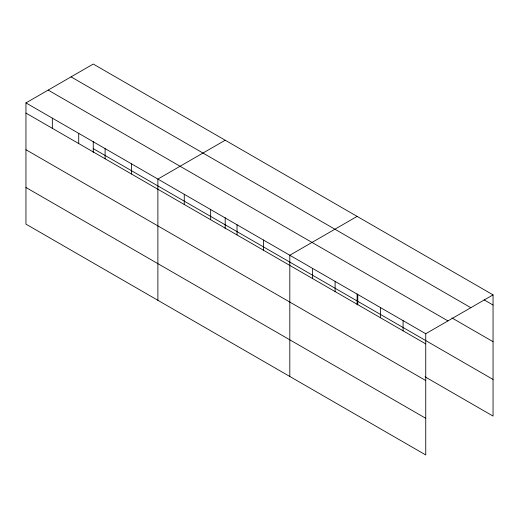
<?xml version="1.0" encoding="UTF-8"?>
<svg xmlns="http://www.w3.org/2000/svg" width="519" height="519" viewBox="0 0 519 519"><rect width="100%" height="100%" fill="white"/><g stroke="black" fill="none" stroke-linecap="round" stroke-linejoin="round"><path stroke-width="0.78" d="M425.742 380.544L425.742 333.73L25.95 102.911L25.95 224.13L425.742 454.949L425.742 380.544L25.95 149.732M425.087 376.846L493.05 416.089L493.05 294.87L93.258 64.051L25.95 102.911M225.194 140.221L157.88 179.081L157.88 300.3M357.124 216.391L289.81 255.251L289.81 376.47M425.742 333.73L493.05 294.87M484.123 299.885L493.05 305.036M71.051 76.877L470.837 307.696M451.861 317.9L493.05 341.684M48.163 90.092L447.949 320.904M93.258 148.622L493.05 379.441M25.95 113.084L425.742 343.902M25.95 187.482L425.742 418.301M403.088 320.651L403.088 330.817M380.427 307.572L380.427 317.738M357.773 294.494L357.773 304.659M357.124 293.884L357.124 304.945M335.118 281.415L335.118 291.581M312.464 268.329L312.464 278.502M263.425 240.018L263.425 250.19M237.04 224.785L237.04 234.951M225.194 217.714L225.194 228.775M210.656 209.553L210.656 219.719M184.264 194.32L184.264 204.486M131.495 163.848L131.495 174.021M105.11 148.616L105.11 158.782M93.258 141.544L93.258 152.605M78.719 133.383L78.719 143.549M52.335 118.15L52.335 128.316"/></g></svg>
